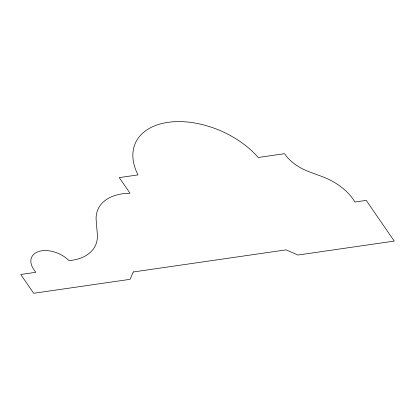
<?xml version="1.0" encoding="UTF-8"?>
<svg xmlns="http://www.w3.org/2000/svg" width="415" height="415" viewBox="0 0 415 415"><rect width="100%" height="100%" fill="white"/><g stroke="black" fill="none" stroke-linecap="round" stroke-linejoin="round"><path stroke-width="0.62" d="M133.251 271.981L130.051 279.331L33.682 293.281L20.75 274.497L35.773 272.318L33.62 269.19A23.069 14.328 23.7 0 1 39.996 251.137A23.069 14.328 23.7 0 1 69.025 260.62A53.468 33.21 23.7 0 0 97.323 234.273L96.187 220.531A54.889 34.092 23.7 0 1 130.035 193.26L119.261 177.61L138.039 174.891A73.652 45.749 23.7 0 1 167.961 122.358A73.652 45.749 23.7 0 1 258.229 157.493L284.524 153.685A36.37 22.592 23.7 0 0 308.672 171.571L322.284 176.64A47.128 29.273 23.7 0 1 354.965 202.017L366.232 200.388L394.25 241.089L297.882 255.038L286.06 249.861L133.251 271.981"/></g></svg>
